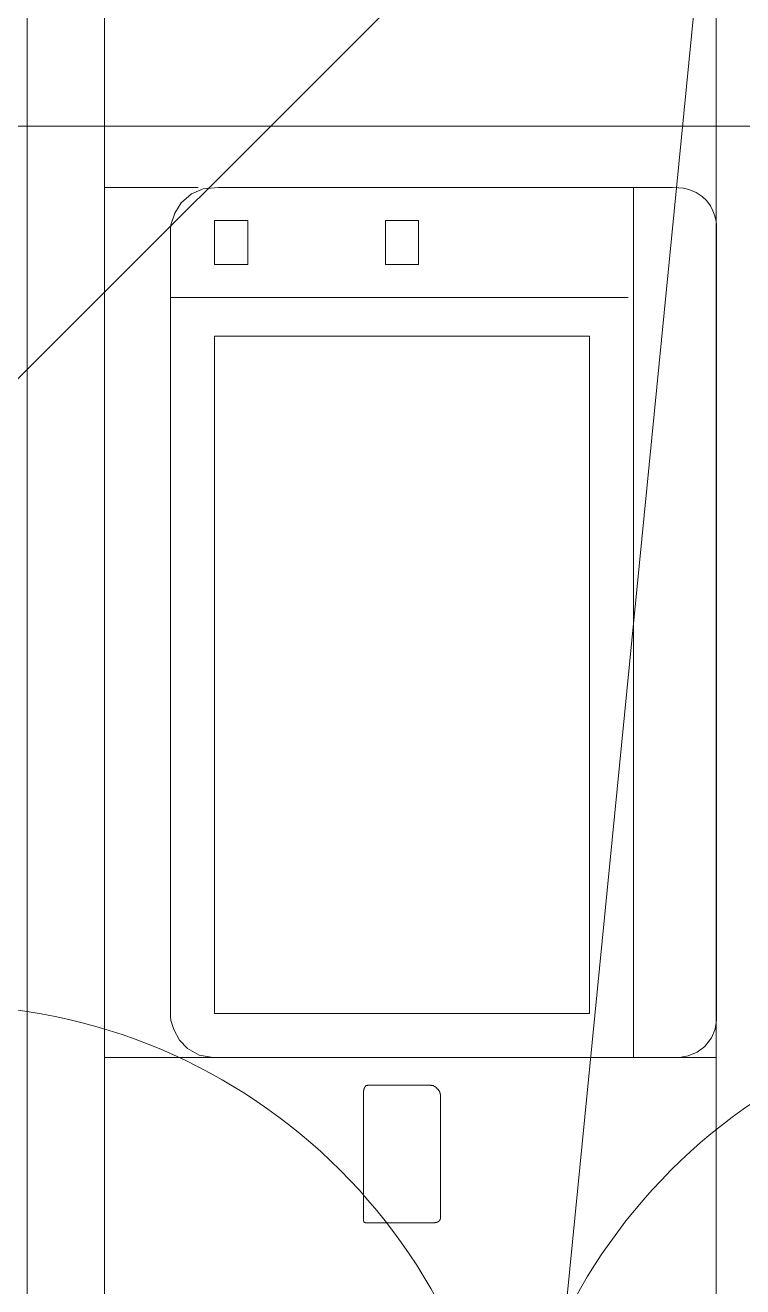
# Model space of a CAD drawing. Units: millimetres at full size, sheet at 1:100. Extents: x 3352 to 127672, y -40372 to 101181.
# Drawn here: x 67986.4 to 68224.8, y -3964 to -3545.1 of the extents above; entities that cross this region are included whole.
import ezdxf

# ---------------------------------------------------------------- set-up
doc = ezdxf.new("R2010")
doc.units = ezdxf.units.MM
doc.header["$LTSCALE"] = 100
doc.layers.add('0-0', color=134, linetype='Continuous', lineweight=18)

msp = doc.modelspace()

# ---------------------------------------------------------------- linework, layer by layer
at = {"layer": '0-0', "color": 140}
msp.add_line((65773.8, -5872.6), (69719.8, -1926.6), dxfattribs=at)
at = {"layer": '0-0', "color": 8}
msp.add_line((68216, -3337.9), (68216, -4637.9), dxfattribs=at)
at = {"layer": '0-0', "color": 27}
for p, q in [((67987, -4057.9), (67987, -3437.9)), ((68012.7, -4057.9), (68012.7, -3437.9)), ((68012.7, -3598.9), (68043.8, -3598.9)), ((68188.5, -3887.9), (68188.5, -3598.9)), ((68034.6, -3635.5), (68186.7, -3635.5)), ((68012.7, -3887.9), (68216, -3887.9))]:
    msp.add_line(p, q, dxfattribs=at)
at = {"layer": '0-0'}
msp.add_line((65818.8, -3578.6), (69649.8, -3578.6), dxfattribs=at)
at = {"layer": '0-0', "color": 27}
for points in [[(67496, -3444.7), (67496, -3875.3), (67530.7, -4057.9), (67575.5, -4057.9), (67620.3, -4057.9), (67665, -4057.9), (67709.8, -4057.9), (68112.8, -4057.9), (68157.5, -4057.9), (68216, -3465.4)], [(68034.7, -3635.7), (68034.7, -3634.2), (68034.7, -3632.7), (68034.7, -3631.1), (68034.7, -3629.6), (68034.7, -3628.1), (68034.7, -3626.6), (68034.7, -3625.1), (68034.7, -3623.5), (68034.7, -3622), (68034.7, -3620.5), (68034.7, -3619), (68034.7, -3617.5), (68034.7, -3616), (68034.7, -3614.4), (68034.7, -3612.9), (68034.8, -3611.3), (68036.1, -3607.5), (68038.2, -3604), (68041.6, -3601), (68045.5, -3599.4), (68050.5, -3598.9), (68058.1, -3598.9), (68065.6, -3598.9), (68073.2, -3598.9), (68080.7, -3598.9), (68088.2, -3598.9), (68095.8, -3598.9), (68103.3, -3598.9), (68110.9, -3598.9), (68118.4, -3598.9), (68126, -3598.9), (68133.5, -3598.9), (68141.1, -3598.9), (68148.6, -3598.9), (68156.2, -3598.9), (68163.7, -3598.9), (68171.3, -3598.9), (68178.8, -3598.9), (68186.4, -3598.9)], [(68186.4, -3598.9), (68193.9, -3598.9), (68201.5, -3598.9)], [(68201.5, -3598.9), (68203.5, -3599), (68205.1, -3599.2), (68206.9, -3599.6), (68209.3, -3600.6), (68211.3, -3601.9), (68212.9, -3603.4), (68214.1, -3605), (68214.9, -3606.7), (68215.5, -3608.3), (68216, -3610.2), (68216.1, -3611.4), (68216.1, -3612), (68216.1, -3612.5), (68216.1, -3613), (68216.1, -3613.6), (68216.1, -3614.1), (68216.1, -3614.7), (68216.1, -3615.2), (68216.1, -3615.8), (68216.1, -3616.3), (68216.1, -3616.9), (68216.1, -3617.4), (68216.1, -3618), (68216.1, -3618.5), (68216.1, -3619.1), (68216.1, -3619.6), (68216.1, -3620.2), (68216.1, -3620.7), (68216.1, -3621.3), (68216.1, -3621.8), (68216.1, -3622.4), (68216.1, -3622.9), (68216.1, -3623.4), (68216.1, -3624), (68216.1, -3624.5), (68216.1, -3625.1), (68216.1, -3625.6), (68216.1, -3626.2), (68216.1, -3626.7)], [(68216.1, -3626.7), (68216.1, -3627.3), (68216.1, -3627.8), (68216.1, -3628.4), (68216.1, -3628.9), (68216.1, -3629.5), (68216.1, -3630), (68216.1, -3630.6), (68216.1, -3631.1), (68216.1, -3631.7), (68216.1, -3632.2), (68216.1, -3632.8), (68216.1, -3633.3), (68216.1, -3633.9), (68216.1, -3634.4), (68216.1, -3634.9), (68216.1, -3635.5), (68216.1, -3636), (68216.1, -3636.6), (68216.1, -3637.1), (68216.1, -3637.7), (68216.1, -3638.2), (68216.1, -3638.8), (68216.1, -3639.3), (68216.1, -3639.9), (68216.1, -3640.4), (68216.1, -3641), (68216.1, -3641.5), (68216.1, -3642.1), (68216.1, -3642.6), (68216.1, -3643.2), (68216.1, -3643.7), (68216.1, -3644.3), (68216.1, -3644.8), (68216.1, -3645.3), (68216.1, -3645.9), (68216.1, -3646.4), (68216.1, -3647), (68216.1, -3647.5), (68216.1, -3648.1)], [(68034.7, -3694.9), (68034.7, -3693.4), (68034.7, -3691.9), (68034.7, -3690.4), (68034.7, -3688.9), (68034.7, -3687.3), (68034.7, -3685.8), (68034.7, -3684.3), (68034.7, -3682.8), (68034.7, -3681.3), (68034.7, -3679.7), (68034.7, -3678.2), (68034.7, -3676.7), (68034.7, -3675.2), (68034.7, -3673.7), (68034.7, -3672.2), (68034.7, -3670.6), (68034.7, -3669.1), (68034.7, -3667.6), (68034.7, -3666.1), (68034.7, -3664.6), (68034.7, -3663), (68034.7, -3661.5), (68034.7, -3660), (68034.7, -3658.5), (68034.7, -3657), (68034.7, -3655.4), (68034.7, -3653.9), (68034.7, -3652.4), (68034.7, -3650.9), (68034.7, -3649.4), (68034.7, -3647.9), (68034.7, -3646.3), (68034.7, -3644.8), (68034.7, -3643.3), (68034.7, -3641.8), (68034.7, -3640.3), (68034.7, -3638.7), (68034.7, -3637.2), (68034.7, -3635.7)], [(68216.1, -3648.1), (68216.1, -3648.6), (68216.1, -3649.2), (68216.1, -3649.7), (68216.1, -3650.3), (68216.1, -3650.8), (68216.1, -3651.4), (68216.1, -3651.9), (68216.1, -3652.5), (68216.1, -3653), (68216.1, -3653.6), (68216.1, -3654.1), (68216.1, -3654.7), (68216.1, -3655.2), (68216.1, -3655.8), (68216.1, -3656.3), (68216.1, -3656.8), (68216.1, -3657.4), (68216.1, -3657.9), (68216.1, -3658.5), (68216.1, -3659), (68216.1, -3659.6), (68216.1, -3660.1), (68216.1, -3660.7), (68216.1, -3661.2), (68216.1, -3661.8), (68216.1, -3662.3), (68216.1, -3662.9), (68216.1, -3663.4), (68216.1, -3664), (68216.1, -3664.5), (68216.1, -3665.1), (68216.1, -3665.6), (68216.1, -3666.2), (68216.1, -3666.7), (68216.1, -3667.3), (68216.1, -3667.8), (68216.1, -3668.3), (68216.1, -3668.9), (68216.1, -3669.4)], [(68216.1, -3669.4), (68216.1, -3670), (68216.1, -3670.5), (68216.1, -3671.1), (68216.1, -3671.6), (68216.1, -3672.2), (68216.1, -3672.7), (68216.1, -3673.3), (68216.1, -3673.8), (68216.1, -3674.4), (68216.1, -3674.9), (68216.1, -3675.5), (68216.1, -3676), (68216.1, -3676.6), (68216.1, -3677.1), (68216.1, -3677.7), (68216.1, -3678.2), (68216.1, -3678.7), (68216.1, -3679.3), (68216.1, -3679.8), (68216.1, -3680.4), (68216.1, -3680.9), (68216.1, -3681.5), (68216.1, -3682), (68216.1, -3682.6), (68216.1, -3683.1), (68216.1, -3683.7), (68216.1, -3684.2), (68216.1, -3684.8), (68216.1, -3685.3), (68216.1, -3685.9), (68216.1, -3686.4), (68216.1, -3687), (68216.1, -3687.5), (68216.1, -3688.1), (68216.1, -3688.6), (68216.1, -3689.2), (68216.1, -3689.7), (68216.1, -3690.2), (68216.1, -3690.8)], [(68216.1, -3690.8), (68216.1, -3691.3), (68216.1, -3691.9), (68216.1, -3692.4), (68216.1, -3693), (68216.1, -3693.5), (68216.1, -3694.1), (68216.1, -3694.6), (68216.1, -3695.2), (68216.1, -3695.7), (68216.1, -3696.3), (68216.1, -3696.8), (68216.1, -3697.4), (68216.1, -3697.9), (68216.1, -3698.5), (68216.1, -3699), (68216.1, -3699.6), (68216.1, -3700.1), (68216.1, -3700.6), (68216.1, -3701.2), (68216.1, -3701.7), (68216.1, -3702.3), (68216.1, -3702.8), (68216.1, -3703.4), (68216.1, -3703.9), (68216.1, -3704.5), (68216.1, -3705), (68216.1, -3705.6), (68216.1, -3706.1), (68216.1, -3706.7), (68216.1, -3707.2), (68216.1, -3707.8), (68216.1, -3708.3), (68216.1, -3708.9), (68216.1, -3709.4), (68216.1, -3710), (68216.1, -3710.5), (68216.1, -3711.1), (68216.1, -3711.6), (68216.1, -3712.1)], [(68034.7, -3754.2), (68034.7, -3752.7), (68034.7, -3751.1), (68034.7, -3749.6), (68034.7, -3748.1), (68034.7, -3746.6), (68034.7, -3745.1), (68034.7, -3743.5), (68034.7, -3742), (68034.7, -3740.5), (68034.7, -3739), (68034.7, -3737.5), (68034.7, -3735.9), (68034.7, -3734.4), (68034.7, -3732.9), (68034.7, -3731.4), (68034.7, -3729.9), (68034.7, -3728.4), (68034.7, -3726.8), (68034.7, -3725.3), (68034.7, -3723.8), (68034.7, -3722.3), (68034.7, -3720.8), (68034.7, -3719.2), (68034.7, -3717.7), (68034.7, -3716.2), (68034.7, -3714.7), (68034.7, -3713.2), (68034.7, -3711.6), (68034.7, -3710.1), (68034.7, -3708.6), (68034.7, -3707.1), (68034.7, -3705.6), (68034.7, -3704.1), (68034.7, -3702.5), (68034.7, -3701), (68034.7, -3699.5), (68034.7, -3698), (68034.7, -3696.5), (68034.7, -3694.9)], [(68216.1, -3712.1), (68216.1, -3712.7), (68216.1, -3713.2), (68216.1, -3713.8), (68216.1, -3714.3), (68216.1, -3714.9), (68216.1, -3715.4), (68216.1, -3716), (68216.1, -3716.5), (68216.1, -3717.1), (68216.1, -3717.6), (68216.1, -3718.2), (68216.1, -3718.7), (68216.1, -3719.3), (68216.1, -3719.8), (68216.1, -3720.4), (68216.1, -3720.9), (68216.1, -3721.5), (68216.1, -3722), (68216.1, -3722.6), (68216.1, -3723.1), (68216.1, -3723.6), (68216.1, -3724.2), (68216.1, -3724.7), (68216.1, -3725.3), (68216.1, -3725.8), (68216.1, -3726.4), (68216.1, -3726.9), (68216.1, -3727.5), (68216.1, -3728), (68216.1, -3728.6), (68216.1, -3729.1), (68216.1, -3729.7), (68216.1, -3730.2), (68216.1, -3730.8), (68216.1, -3731.3), (68216.1, -3731.9), (68216.1, -3732.4), (68216.1, -3733), (68216.1, -3733.5)], [(68216.1, -3733.5), (68216.1, -3734), (68216.1, -3734.6), (68216.1, -3735.1), (68216.1, -3735.7), (68216.1, -3736.2), (68216.1, -3736.8), (68216.1, -3737.3), (68216.1, -3737.9), (68216.1, -3738.4), (68216.1, -3739), (68216.1, -3739.5), (68216.1, -3740.1), (68216.1, -3740.6), (68216.1, -3741.2), (68216.1, -3741.7), (68216.1, -3742.3), (68216.1, -3742.8), (68216.1, -3743.4), (68216.1, -3743.9), (68216.1, -3744.5), (68216.1, -3745), (68216.1, -3745.5), (68216.1, -3746.1), (68216.1, -3746.6), (68216.1, -3747.2), (68216.1, -3747.7), (68216.1, -3748.3), (68216.1, -3748.8), (68216.1, -3749.4), (68216.1, -3749.9), (68216.1, -3750.5), (68216.1, -3751), (68216.1, -3751.6), (68216.1, -3752.1), (68216.1, -3752.7), (68216.1, -3753.2), (68216.1, -3753.8), (68216.1, -3754.3), (68216.1, -3754.9)], [(68034.7, -3813.4), (68034.7, -3811.9), (68034.7, -3810.4), (68034.7, -3808.9), (68034.7, -3807.3), (68034.7, -3805.8), (68034.7, -3804.3), (68034.7, -3802.8), (68034.7, -3801.3), (68034.7, -3799.7), (68034.7, -3798.2), (68034.7, -3796.7), (68034.7, -3795.2), (68034.7, -3793.7), (68034.7, -3792.2), (68034.7, -3790.6), (68034.7, -3789.1), (68034.7, -3787.6), (68034.7, -3786.1), (68034.7, -3784.6), (68034.7, -3783), (68034.7, -3781.5), (68034.7, -3780), (68034.7, -3778.5), (68034.7, -3777), (68034.7, -3775.4), (68034.7, -3773.9), (68034.7, -3772.4), (68034.7, -3770.9), (68034.7, -3769.4), (68034.7, -3767.8), (68034.7, -3766.3), (68034.7, -3764.8), (68034.7, -3763.3), (68034.7, -3761.8), (68034.7, -3760.3), (68034.7, -3758.7), (68034.7, -3757.2), (68034.7, -3755.7), (68034.7, -3754.2)], [(68216.1, -3754.9), (68216.1, -3755.4), (68216.1, -3755.9), (68216.1, -3756.5), (68216.1, -3757), (68216.1, -3757.6), (68216.1, -3758.1), (68216.1, -3758.7), (68216.1, -3759.2), (68216.1, -3759.8), (68216.1, -3760.3), (68216.1, -3760.9), (68216.1, -3761.4), (68216.1, -3762), (68216.1, -3762.5), (68216.1, -3763.1), (68216.1, -3763.6), (68216.1, -3764.2), (68216.1, -3764.7), (68216.1, -3765.3), (68216.1, -3765.8), (68216.1, -3766.4), (68216.1, -3766.9), (68216.1, -3767.4), (68216.1, -3768), (68216.1, -3768.5), (68216.1, -3769.1), (68216.1, -3769.6), (68216.1, -3770.2), (68216.1, -3770.7), (68216.1, -3771.3), (68216.1, -3771.8), (68216.1, -3772.4), (68216.1, -3772.9), (68216.1, -3773.5), (68216.1, -3774), (68216.1, -3774.6), (68216.1, -3775.1), (68216.1, -3775.7), (68216.1, -3776.2)], [(68216.1, -3776.2), (68216.1, -3776.8), (68216.1, -3777.3), (68216.1, -3777.9), (68216.1, -3778.4), (68216.1, -3778.9), (68216.1, -3779.5), (68216.1, -3780), (68216.1, -3780.6), (68216.1, -3781.1), (68216.1, -3781.7), (68216.1, -3782.2), (68216.1, -3782.8), (68216.1, -3783.3), (68216.1, -3783.9), (68216.1, -3784.4), (68216.1, -3785), (68216.1, -3785.5), (68216.1, -3786.1), (68216.1, -3786.6), (68216.1, -3787.2), (68216.1, -3787.7), (68216.1, -3788.3), (68216.1, -3788.8), (68216.1, -3789.3), (68216.1, -3789.9), (68216.1, -3790.4), (68216.1, -3791), (68216.1, -3791.5), (68216.1, -3792.1), (68216.1, -3792.6), (68216.1, -3793.2), (68216.1, -3793.7), (68216.1, -3794.3), (68216.1, -3794.8), (68216.1, -3795.4), (68216.1, -3795.9), (68216.1, -3796.5), (68216.1, -3797), (68216.1, -3797.6)], [(68216.1, -3797.6), (68216.1, -3798.1), (68216.1, -3798.7), (68216.1, -3799.2), (68216.1, -3799.8), (68216.1, -3800.3), (68216.1, -3800.8), (68216.1, -3801.4), (68216.1, -3801.9), (68216.1, -3802.5), (68216.1, -3803), (68216.1, -3803.6), (68216.1, -3804.1), (68216.1, -3804.7), (68216.1, -3805.2), (68216.1, -3805.8), (68216.1, -3806.3), (68216.1, -3806.9), (68216.1, -3807.4), (68216.1, -3808), (68216.1, -3808.5), (68216.1, -3809.1), (68216.1, -3809.6), (68216.1, -3810.2), (68216.1, -3810.7), (68216.1, -3811.2), (68216.1, -3811.8), (68216.1, -3812.3), (68216.1, -3812.9), (68216.1, -3813.4), (68216.1, -3814), (68216.1, -3814.5), (68216.1, -3815.1), (68216.1, -3815.6), (68216.1, -3816.2), (68216.1, -3816.7), (68216.1, -3817.3), (68216.1, -3817.8), (68216.1, -3818.4), (68216.1, -3818.9)], [(68034.7, -3872.7), (68034.7, -3871.1), (68034.7, -3869.6), (68034.7, -3868.1), (68034.7, -3866.6), (68034.7, -3865.1), (68034.7, -3863.5), (68034.7, -3862), (68034.7, -3860.5), (68034.7, -3859), (68034.7, -3857.5), (68034.7, -3855.9), (68034.7, -3854.4), (68034.7, -3852.9), (68034.7, -3851.4), (68034.7, -3849.9), (68034.7, -3848.4), (68034.7, -3846.8), (68034.7, -3845.3), (68034.7, -3843.8), (68034.7, -3842.3), (68034.7, -3840.8), (68034.7, -3839.2), (68034.7, -3837.7), (68034.7, -3836.2), (68034.7, -3834.7), (68034.7, -3833.2), (68034.7, -3831.6), (68034.7, -3830.1), (68034.7, -3828.6), (68034.7, -3827.1), (68034.7, -3825.6), (68034.7, -3824), (68034.7, -3822.5), (68034.7, -3821), (68034.7, -3819.5), (68034.7, -3818), (68034.7, -3816.5), (68034.7, -3814.9), (68034.7, -3813.4)], [(68216.1, -3818.9), (68216.1, -3819.5), (68216.1, -3820), (68216.1, -3820.6), (68216.1, -3821.1), (68216.1, -3821.7), (68216.1, -3822.2), (68216.1, -3822.7), (68216.1, -3823.3), (68216.1, -3823.8), (68216.1, -3824.4), (68216.1, -3824.9), (68216.1, -3825.5), (68216.1, -3826), (68216.1, -3826.6), (68216.1, -3827.1), (68216.1, -3827.7), (68216.1, -3828.2), (68216.1, -3828.8), (68216.1, -3829.3), (68216.1, -3829.9), (68216.1, -3830.4), (68216.1, -3831), (68216.1, -3831.5), (68216.1, -3832.1), (68216.1, -3832.6), (68216.1, -3833.2), (68216.1, -3833.7), (68216.1, -3834.2), (68216.1, -3834.8), (68216.1, -3835.3), (68216.1, -3835.9), (68216.1, -3836.4), (68216.1, -3837), (68216.1, -3837.5), (68216.1, -3838.1), (68216.1, -3838.6), (68216.1, -3839.2), (68216.1, -3839.7), (68216.1, -3840.3)], [(68216.1, -3840.3), (68216.1, -3840.8), (68216.1, -3841.4), (68216.1, -3841.9), (68216.1, -3842.5), (68216.1, -3843), (68216.1, -3843.6), (68216.1, -3844.1), (68216.1, -3844.6), (68216.1, -3845.2), (68216.1, -3845.7), (68216.1, -3846.3), (68216.1, -3846.8), (68216.1, -3847.4), (68216.1, -3847.9), (68216.1, -3848.5), (68216.1, -3849), (68216.1, -3849.6), (68216.1, -3850.1), (68216.1, -3850.7), (68216.1, -3851.2), (68216.1, -3851.8), (68216.1, -3852.3), (68216.1, -3852.9), (68216.1, -3853.4), (68216.1, -3854), (68216.1, -3854.5), (68216.1, -3855.1), (68216.1, -3855.6), (68216.1, -3856.1), (68216.1, -3856.7), (68216.1, -3857.2), (68216.1, -3857.8), (68216.1, -3858.3), (68216.1, -3858.9), (68216.1, -3859.4), (68216.1, -3860), (68216.1, -3860.5), (68216.1, -3861.1), (68216.1, -3861.6)], [(68216.1, -3861.6), (68216.1, -3862.2), (68216.1, -3862.7), (68216.1, -3863.3), (68216.1, -3863.8), (68216.1, -3864.4), (68216.1, -3864.9), (68216.1, -3865.5), (68216.1, -3866), (68216.1, -3866.5), (68216.1, -3867.1), (68216.1, -3867.6), (68216.1, -3868.2), (68216.1, -3868.7), (68216.1, -3869.3), (68216.1, -3869.8), (68216.1, -3870.4), (68216.1, -3870.9), (68216.1, -3871.5), (68216.1, -3872), (68216.1, -3872.6), (68216.1, -3873.1), (68216.1, -3873.7), (68216.1, -3874.2), (68216.1, -3874.8), (68216.1, -3875.4), (68215.6, -3878.4), (68214.4, -3881.3), (68212.2, -3884.2), (68209.6, -3886.1), (68206.6, -3887.3), (68203.8, -3887.8), (68048.8, -3887.9), (68044.2, -3887.1), (68040.3, -3884.9), (68037.7, -3882.1), (68035.8, -3878.6), (68034.8, -3875.6), (68034.7, -3874.2), (68034.7, -3872.7)], [(68098.8, -3898.9), (68098.8, -3898.9), (68098.9, -3898.8), (68098.9, -3898.8), (68098.9, -3898.7), (68098.9, -3898.7), (68098.9, -3898.6), (68098.9, -3898.6), (68098.9, -3898.5), (68098.9, -3898.5), (68098.9, -3898.4), (68098.9, -3898.4), (68098.9, -3898.4), (68099, -3898.3), (68099, -3898.3), (68099, -3898.2), (68099, -3898.2), (68099, -3898.1), (68099, -3898.1), (68099, -3898.1), (68099, -3898), (68099, -3898), (68099.1, -3898), (68099.1, -3898), (68099.1, -3897.9), (68099.1, -3897.9), (68099.1, -3897.9), (68099.1, -3897.8), (68099.1, -3897.8), (68099.2, -3897.8), (68099.2, -3897.7), (68099.2, -3897.7), (68099.2, -3897.7), (68099.2, -3897.7), (68099.2, -3897.6), (68099.3, -3897.6), (68099.3, -3897.6), (68099.3, -3897.6), (68099.3, -3897.5), (68099.3, -3897.5)], [(68098.8, -3941.9), (68098.8, -3941.8), (68098.8, -3941.8), (68098.8, -3941.8), (68098.8, -3941.7), (68098.8, -3941.7), (68098.8, -3941.6), (68098.8, -3941.6), (68098.8, -3941.5), (68098.8, -3941.5), (68098.8, -3941.4), (68098.8, -3941.4), (68098.8, -3940.4), (68098.8, -3936.9), (68098.8, -3930.8), (68098.8, -3922.2), (68098.8, -3912.9), (68098.8, -3906.1), (68098.8, -3901.9), (68098.8, -3900.1), (68098.8, -3900), (68098.8, -3900), (68098.8, -3899.9), (68098.8, -3899.8), (68098.8, -3899.8), (68098.8, -3899.7), (68098.8, -3899.6), (68098.8, -3899.5), (68098.8, -3899.5), (68098.8, -3899.4), (68098.8, -3899.4), (68098.8, -3899.3), (68098.8, -3899.3), (68098.8, -3899.2), (68098.8, -3899.2), (68098.8, -3899.1), (68098.8, -3899.1), (68098.8, -3899), (68098.8, -3899), (68098.8, -3898.9)], [(68099.3, -3897.5), (68099.4, -3897.5), (68099.4, -3897.5), (68099.4, -3897.4), (68099.4, -3897.4), (68099.5, -3897.4), (68099.5, -3897.4), (68099.5, -3897.3), (68099.5, -3897.3), (68099.6, -3897.3), (68099.6, -3897.3), (68099.6, -3897.3), (68099.6, -3897.3), (68099.7, -3897.2), (68099.7, -3897.2), (68099.7, -3897.2), (68099.7, -3897.2), (68099.7, -3897.2), (68099.8, -3897.2), (68099.8, -3897.2), (68099.8, -3897.2), (68099.8, -3897.1), (68099.9, -3897.1), (68099.9, -3897.1), (68099.9, -3897.1), (68100, -3897.1), (68100, -3897.1), (68100, -3897.1), (68100, -3897.1), (68100.1, -3897.1), (68100.1, -3897.1), (68100.1, -3897.1), (68100.2, -3897), (68100.2, -3897), (68100.2, -3897), (68100.2, -3897), (68100.3, -3897), (68100.3, -3897), (68100.3, -3897), (68100.4, -3897)], [(68100.4, -3897), (68100.4, -3897), (68100.4, -3897), (68100.5, -3897), (68100.5, -3897), (68100.6, -3897), (68100.6, -3897), (68100.7, -3897), (68100.7, -3897), (68100.8, -3897), (68100.8, -3897), (68100.9, -3897), (68100.9, -3897), (68100.9, -3897), (68101, -3897), (68101, -3897), (68101.1, -3897), (68101.1, -3897), (68101.2, -3897), (68101.2, -3897), (68101.3, -3897), (68101.3, -3897), (68101.4, -3897), (68101.4, -3897), (68101.5, -3897), (68101.5, -3897), (68101.6, -3897), (68101.6, -3897), (68101.7, -3897), (68101.7, -3897), (68101.8, -3897), (68101.8, -3897), (68101.9, -3897), (68101.9, -3897), (68102, -3897), (68102, -3897), (68102.1, -3897), (68102.1, -3897), (68102.1, -3897), (68102.2, -3897)], [(68102.2, -3897), (68102.2, -3897), (68102.3, -3897), (68102.3, -3897), (68102.4, -3897), (68102.4, -3897), (68102.5, -3897), (68102.5, -3897), (68102.6, -3897), (68102.6, -3897), (68102.7, -3897), (68102.7, -3897), (68102.8, -3897), (68102.8, -3897), (68102.9, -3897), (68102.9, -3897), (68103, -3897), (68103, -3897), (68103.1, -3897), (68103.1, -3897), (68103.2, -3897), (68103.2, -3897), (68103.2, -3897), (68103.3, -3897), (68103.3, -3897), (68103.4, -3897), (68103.4, -3897), (68103.5, -3897), (68103.5, -3897), (68103.6, -3897), (68103.6, -3897), (68103.7, -3897), (68103.7, -3897), (68103.8, -3897), (68103.8, -3897), (68103.9, -3897), (68103.9, -3897), (68104, -3897), (68104, -3897), (68104.1, -3897)], [(68104.1, -3897), (68104.1, -3897), (68104.2, -3897), (68104.2, -3897), (68104.3, -3897), (68104.3, -3897), (68104.4, -3897), (68104.4, -3897), (68104.4, -3897), (68104.5, -3897), (68104.5, -3897), (68104.6, -3897), (68104.6, -3897), (68104.7, -3897), (68104.7, -3897), (68104.8, -3897), (68104.8, -3897), (68104.9, -3897), (68104.9, -3897), (68105, -3897), (68105, -3897), (68105.1, -3897), (68105.1, -3897), (68105.2, -3897), (68105.2, -3897), (68105.3, -3897), (68105.3, -3897), (68105.4, -3897), (68105.4, -3897), (68105.5, -3897), (68105.5, -3897), (68105.6, -3897), (68105.6, -3897), (68105.6, -3897), (68105.7, -3897), (68105.7, -3897), (68105.8, -3897), (68105.8, -3897), (68105.9, -3897), (68105.9, -3897)], [(68105.9, -3897), (68106, -3897), (68106, -3897), (68106.1, -3897), (68106.1, -3897), (68106.2, -3897), (68106.2, -3897), (68106.3, -3897), (68106.3, -3897), (68106.4, -3897), (68106.4, -3897), (68106.5, -3897), (68106.5, -3897), (68106.6, -3897), (68106.6, -3897), (68106.7, -3897), (68106.7, -3897), (68106.8, -3897), (68106.8, -3897), (68106.8, -3897), (68106.9, -3897), (68106.9, -3897), (68107, -3897), (68107, -3897), (68107.1, -3897), (68107.1, -3897), (68107.2, -3897), (68107.2, -3897), (68107.3, -3897), (68107.3, -3897), (68107.4, -3897), (68107.4, -3897), (68107.5, -3897), (68107.5, -3897), (68107.6, -3897), (68107.6, -3897), (68107.7, -3897), (68107.7, -3897), (68107.8, -3897), (68107.8, -3897)], [(68107.8, -3897), (68107.9, -3897), (68107.9, -3897), (68107.9, -3897), (68108, -3897), (68108, -3897), (68108.1, -3897), (68108.1, -3897), (68108.2, -3897), (68108.2, -3897), (68108.3, -3897), (68108.3, -3897), (68108.4, -3897), (68108.4, -3897), (68108.5, -3897), (68108.5, -3897), (68108.6, -3897), (68108.6, -3897), (68108.7, -3897), (68108.7, -3897), (68108.8, -3897), (68108.8, -3897), (68108.9, -3897), (68108.9, -3897), (68109, -3897), (68109, -3897), (68109.1, -3897), (68109.1, -3897), (68109.1, -3897), (68109.2, -3897), (68109.2, -3897), (68109.3, -3897), (68109.3, -3897), (68109.4, -3897), (68109.4, -3897), (68109.5, -3897), (68109.5, -3897), (68109.6, -3897), (68109.6, -3897), (68109.7, -3897)], [(68109.7, -3897), (68109.7, -3897), (68109.8, -3897), (68109.8, -3897), (68109.9, -3897), (68109.9, -3897), (68110, -3897), (68110, -3897), (68110.1, -3897), (68110.1, -3897), (68110.2, -3897), (68110.2, -3897), (68110.3, -3897), (68110.3, -3897), (68110.3, -3897), (68110.4, -3897), (68110.4, -3897), (68110.5, -3897), (68110.5, -3897), (68110.6, -3897), (68110.6, -3897), (68110.7, -3897), (68110.7, -3897), (68110.8, -3897), (68110.8, -3897), (68110.9, -3897), (68110.9, -3897), (68111, -3897), (68111, -3897), (68111.1, -3897), (68111.1, -3897), (68111.2, -3897), (68111.2, -3897), (68111.3, -3897), (68111.3, -3897), (68111.4, -3897), (68111.4, -3897), (68111.5, -3897), (68111.5, -3897), (68111.5, -3897)], [(68111.5, -3897), (68111.6, -3897), (68111.6, -3897), (68111.7, -3897), (68111.7, -3897), (68111.8, -3897), (68111.8, -3897), (68111.9, -3897), (68111.9, -3897), (68112, -3897), (68112, -3897), (68112.1, -3897), (68112.1, -3897), (68112.2, -3897), (68112.2, -3897), (68112.3, -3897), (68112.3, -3897), (68112.4, -3897), (68112.4, -3897), (68112.5, -3897), (68112.5, -3897), (68112.6, -3897), (68112.6, -3897), (68112.6, -3897), (68112.7, -3897), (68112.7, -3897), (68112.8, -3897), (68112.8, -3897), (68112.9, -3897), (68112.9, -3897), (68113, -3897), (68113, -3897), (68113.1, -3897), (68113.1, -3897), (68113.2, -3897), (68113.2, -3897), (68113.3, -3897), (68113.3, -3897), (68113.4, -3897), (68113.4, -3897)], [(68113.4, -3897), (68113.5, -3897), (68113.5, -3897), (68113.6, -3897), (68113.6, -3897), (68113.7, -3897), (68113.7, -3897), (68113.8, -3897), (68113.8, -3897), (68113.8, -3897), (68113.9, -3897), (68113.9, -3897), (68114, -3897), (68114, -3897), (68114.1, -3897), (68114.1, -3897), (68114.2, -3897), (68114.2, -3897), (68114.3, -3897), (68114.3, -3897), (68114.4, -3897), (68114.4, -3897), (68114.5, -3897), (68114.5, -3897), (68114.6, -3897), (68114.6, -3897), (68114.7, -3897), (68114.7, -3897), (68114.8, -3897), (68114.8, -3897), (68114.9, -3897), (68114.9, -3897), (68115, -3897), (68115, -3897), (68115, -3897), (68115.1, -3897), (68115.1, -3897), (68115.2, -3897), (68115.2, -3897), (68115.3, -3897)], [(68115.3, -3897), (68115.3, -3897), (68115.4, -3897), (68115.4, -3897), (68115.5, -3897), (68115.5, -3897), (68115.6, -3897), (68115.6, -3897), (68115.7, -3897), (68115.7, -3897), (68115.8, -3897), (68115.8, -3897), (68115.9, -3897), (68115.9, -3897), (68116, -3897), (68116, -3897), (68116.1, -3897), (68116.1, -3897), (68116.2, -3897), (68116.2, -3897), (68116.2, -3897), (68116.3, -3897), (68116.3, -3897), (68116.4, -3897), (68116.4, -3897), (68116.5, -3897), (68116.5, -3897), (68116.6, -3897), (68116.6, -3897), (68116.7, -3897), (68116.7, -3897), (68116.8, -3897), (68116.8, -3897), (68116.9, -3897), (68116.9, -3897), (68117, -3897), (68117, -3897), (68117.1, -3897), (68117.1, -3897), (68117.2, -3897)], [(68117.2, -3897), (68117.2, -3897), (68117.3, -3897), (68117.3, -3897), (68117.3, -3897), (68117.4, -3897), (68117.4, -3897), (68117.5, -3897), (68117.5, -3897), (68117.6, -3897), (68117.6, -3897), (68117.7, -3897), (68117.7, -3897), (68117.8, -3897), (68117.8, -3897), (68117.9, -3897), (68117.9, -3897), (68118, -3897), (68118, -3897), (68118.1, -3897), (68118.1, -3897), (68118.2, -3897), (68118.2, -3897), (68118.3, -3897), (68118.3, -3897), (68118.4, -3897), (68118.4, -3897), (68118.5, -3897), (68118.5, -3897), (68118.5, -3897), (68118.6, -3897), (68118.6, -3897), (68118.7, -3897), (68118.7, -3897), (68118.8, -3897), (68118.8, -3897), (68118.9, -3897), (68118.9, -3897), (68119, -3897), (68119, -3897)], [(68119, -3897), (68119.1, -3897), (68119.1, -3897), (68119.2, -3897), (68119.2, -3897), (68119.3, -3897), (68119.3, -3897), (68119.4, -3897), (68119.4, -3897), (68119.5, -3897), (68119.5, -3897), (68119.6, -3897), (68119.6, -3897), (68119.7, -3897), (68119.7, -3897), (68119.7, -3897), (68119.8, -3897), (68119.8, -3897), (68119.9, -3897), (68119.9, -3897), (68120, -3897), (68120, -3897), (68120.1, -3897), (68120.1, -3897), (68120.2, -3897), (68120.2, -3897), (68120.3, -3897), (68120.3, -3897), (68120.4, -3897), (68120.4, -3897), (68120.5, -3897), (68120.5, -3897), (68120.6, -3897), (68120.6, -3897), (68120.7, -3897), (68120.7, -3897), (68120.8, -3897)], [(68120.8, -3897), (68120.8, -3897), (68120.9, -3897), (68120.9, -3897), (68121, -3897), (68121, -3897), (68121.1, -3897), (68121.1, -3897), (68121.2, -3897), (68121.2, -3897), (68121.3, -3897.1), (68121.4, -3897.1), (68121.4, -3897.1), (68121.5, -3897.1), (68121.6, -3897.1), (68121.6, -3897.1), (68121.7, -3897.2), (68121.8, -3897.2), (68121.9, -3897.2), (68121.9, -3897.2), (68122, -3897.3), (68122.1, -3897.3), (68122.1, -3897.3), (68122.2, -3897.4), (68122.3, -3897.4), (68122.3, -3897.4), (68122.4, -3897.5), (68122.5, -3897.5), (68122.5, -3897.5), (68122.6, -3897.6), (68122.7, -3897.6), (68122.7, -3897.7), (68122.8, -3897.7), (68122.8, -3897.8), (68122.9, -3897.8), (68123, -3897.9), (68123, -3897.9), (68123.1, -3898), (68123.1, -3898), (68123.2, -3898.1)], [(68123.2, -3898.1), (68123.2, -3898.1), (68123.3, -3898.2), (68123.4, -3898.2), (68123.4, -3898.3), (68123.5, -3898.3), (68123.5, -3898.4), (68123.6, -3898.5), (68123.6, -3898.5), (68123.7, -3898.6), (68123.7, -3898.6), (68123.7, -3898.7), (68123.8, -3898.8), (68123.8, -3898.8), (68123.9, -3898.9), (68123.9, -3899), (68124, -3899), (68124, -3899.1), (68124, -3899.2), (68124.1, -3899.2), (68124.1, -3899.3), (68124.1, -3899.3), (68124.1, -3899.4), (68124.2, -3899.4), (68124.2, -3899.5), (68124.2, -3899.5), (68124.2, -3899.6), (68124.2, -3899.6), (68124.3, -3899.7), (68124.3, -3899.7), (68124.3, -3899.8), (68124.3, -3899.8), (68124.3, -3899.9), (68124.3, -3899.9), (68124.3, -3900), (68124.3, -3900), (68124.4, -3900), (68124.4, -3900.1), (68124.4, -3900.2), (68124.4, -3900.2)], [(68124.4, -3900.2), (68124.4, -3900.3), (68124.4, -3900.3), (68124.4, -3900.4), (68124.4, -3900.4), (68124.4, -3900.5), (68124.4, -3900.5), (68124.4, -3901.7), (68124.4, -3905.4), (68124.4, -3911.6), (68124.4, -3920.3), (68124.4, -3929.3), (68124.4, -3935.7), (68124.4, -3939.6), (68124.4, -3941), (68124.4, -3941.1), (68124.4, -3941.1), (68124.4, -3941.2), (68124.4, -3941.2), (68124.4, -3941.2), (68124.4, -3941.2), (68124.4, -3941.3), (68124.4, -3941.3), (68124.4, -3941.3), (68124.4, -3941.4), (68124.4, -3941.4), (68124.4, -3941.4), (68124.4, -3941.5), (68124.3, -3941.5), (68124.3, -3941.5), (68124.3, -3941.5), (68124.3, -3941.6), (68124.3, -3941.6), (68124.3, -3941.6), (68124.3, -3941.6), (68124.3, -3941.7), (68124.3, -3941.7), (68124.3, -3941.7), (68124.2, -3941.7), (68124.2, -3941.8)], [(68099, -3942.5), (68099, -3942.5), (68099, -3942.5), (68099, -3942.5), (68099, -3942.5), (68098.9, -3942.4), (68098.9, -3942.4), (68098.9, -3942.4), (68098.9, -3942.4), (68098.9, -3942.4), (68098.9, -3942.4), (68098.9, -3942.3), (68098.9, -3942.3), (68098.9, -3942.3), (68098.9, -3942.3), (68098.9, -3942.3), (68098.9, -3942.3), (68098.9, -3942.3), (68098.9, -3942.2), (68098.9, -3942.2), (68098.8, -3942.2), (68098.8, -3942.2), (68098.8, -3942.2), (68098.8, -3942.2), (68098.8, -3942.2), (68098.8, -3942.1), (68098.8, -3942.1), (68098.8, -3942.1), (68098.8, -3942.1), (68098.8, -3942.1), (68098.8, -3942), (68098.8, -3942), (68098.8, -3942), (68098.8, -3942), (68098.8, -3942), (68098.8, -3941.9), (68098.8, -3941.9), (68098.8, -3941.9), (68098.8, -3941.9), (68098.8, -3941.9)], [(68124.2, -3941.8), (68124.2, -3941.8), (68124.2, -3941.8), (68124.2, -3941.8), (68124.2, -3941.9), (68124.2, -3941.9), (68124.1, -3941.9), (68124.1, -3941.9), (68124.1, -3942), (68124.1, -3942), (68124, -3942), (68124, -3942.1), (68124, -3942.1), (68124, -3942.1), (68123.9, -3942.1), (68123.9, -3942.2), (68123.9, -3942.2), (68123.9, -3942.2), (68123.9, -3942.2), (68123.8, -3942.2), (68123.8, -3942.2), (68123.8, -3942.2), (68123.8, -3942.3), (68123.7, -3942.3), (68123.7, -3942.3), (68123.7, -3942.3), (68123.7, -3942.3), (68123.7, -3942.3), (68123.6, -3942.3), (68123.6, -3942.4), (68123.6, -3942.4), (68123.5, -3942.4), (68123.5, -3942.4), (68123.5, -3942.4), (68123.4, -3942.4), (68123.4, -3942.5), (68123.3, -3942.5), (68123.3, -3942.5), (68123.3, -3942.5), (68123.2, -3942.5)], [(68099.8, -3942.7), (68099.7, -3942.7), (68099.7, -3942.7), (68099.6, -3942.7), (68099.6, -3942.7), (68099.6, -3942.7), (68099.6, -3942.7), (68099.5, -3942.7), (68099.5, -3942.7), (68099.5, -3942.7), (68099.5, -3942.7), (68099.4, -3942.7), (68099.4, -3942.7), (68099.4, -3942.7), (68099.4, -3942.7), (68099.4, -3942.7), (68099.3, -3942.7), (68099.3, -3942.7), (68099.3, -3942.7), (68099.3, -3942.6), (68099.3, -3942.6), (68099.3, -3942.6), (68099.2, -3942.6), (68099.2, -3942.6), (68099.2, -3942.6), (68099.2, -3942.6), (68099.2, -3942.6), (68099.2, -3942.6), (68099.2, -3942.6), (68099.1, -3942.6), (68099.1, -3942.6), (68099.1, -3942.6), (68099.1, -3942.6), (68099.1, -3942.6), (68099.1, -3942.6), (68099.1, -3942.6), (68099.1, -3942.5), (68099, -3942.5), (68099, -3942.5), (68099, -3942.5)], [(68123.2, -3942.5), (68123.2, -3942.5), (68123.1, -3942.5), (68123.1, -3942.6), (68123, -3942.6), (68123, -3942.6), (68122.9, -3942.6), (68122.8, -3942.6), (68122.8, -3942.6), (68122.7, -3942.6), (68122.7, -3942.6), (68122.6, -3942.6), (68122.5, -3942.7), (68122.5, -3942.7), (68122.4, -3942.7), (68122.3, -3942.7), (68122.3, -3942.7), (68122.2, -3942.7), (68122.1, -3942.7), (68122.1, -3942.7), (68122, -3942.7), (68121.9, -3942.7), (68121.9, -3942.7), (68121.8, -3942.7), (68121.7, -3942.7), (68121.6, -3942.7), (68121.6, -3942.7), (68121.5, -3942.7), (68121.4, -3942.7), (68120.8, -3942.7), (68118.9, -3942.7), (68115.7, -3942.7), (68111.2, -3942.7), (68106.4, -3942.7), (68103, -3942.7), (68100.8, -3942.7), (68100, -3942.7), (68099.9, -3942.7), (68099.8, -3942.7), (68099.8, -3942.7)]]:
    msp.add_lwpolyline(points, dxfattribs=at)
for points in [[(68060.3, -3624.5), (68060.3, -3609.9), (68049.3, -3609.9), (68049.3, -3624.5)], [(68117.1, -3624.5), (68117.1, -3609.9), (68106.1, -3609.9), (68106.1, -3624.5)], [(68173.9, -3873.2), (68173.9, -3648.3), (68049.3, -3648.3), (68049.3, -3873.2)]]:
    msp.add_lwpolyline(points, close=True, dxfattribs=at)
at = {"layer": '0-0', "color": 230}
for centre in [(67958.5, -4057.9), (68333.5, -4057.9)]:
    msp.add_circle(centre, 187.5, dxfattribs=at)

doc.saveas('drawing.dxf')
